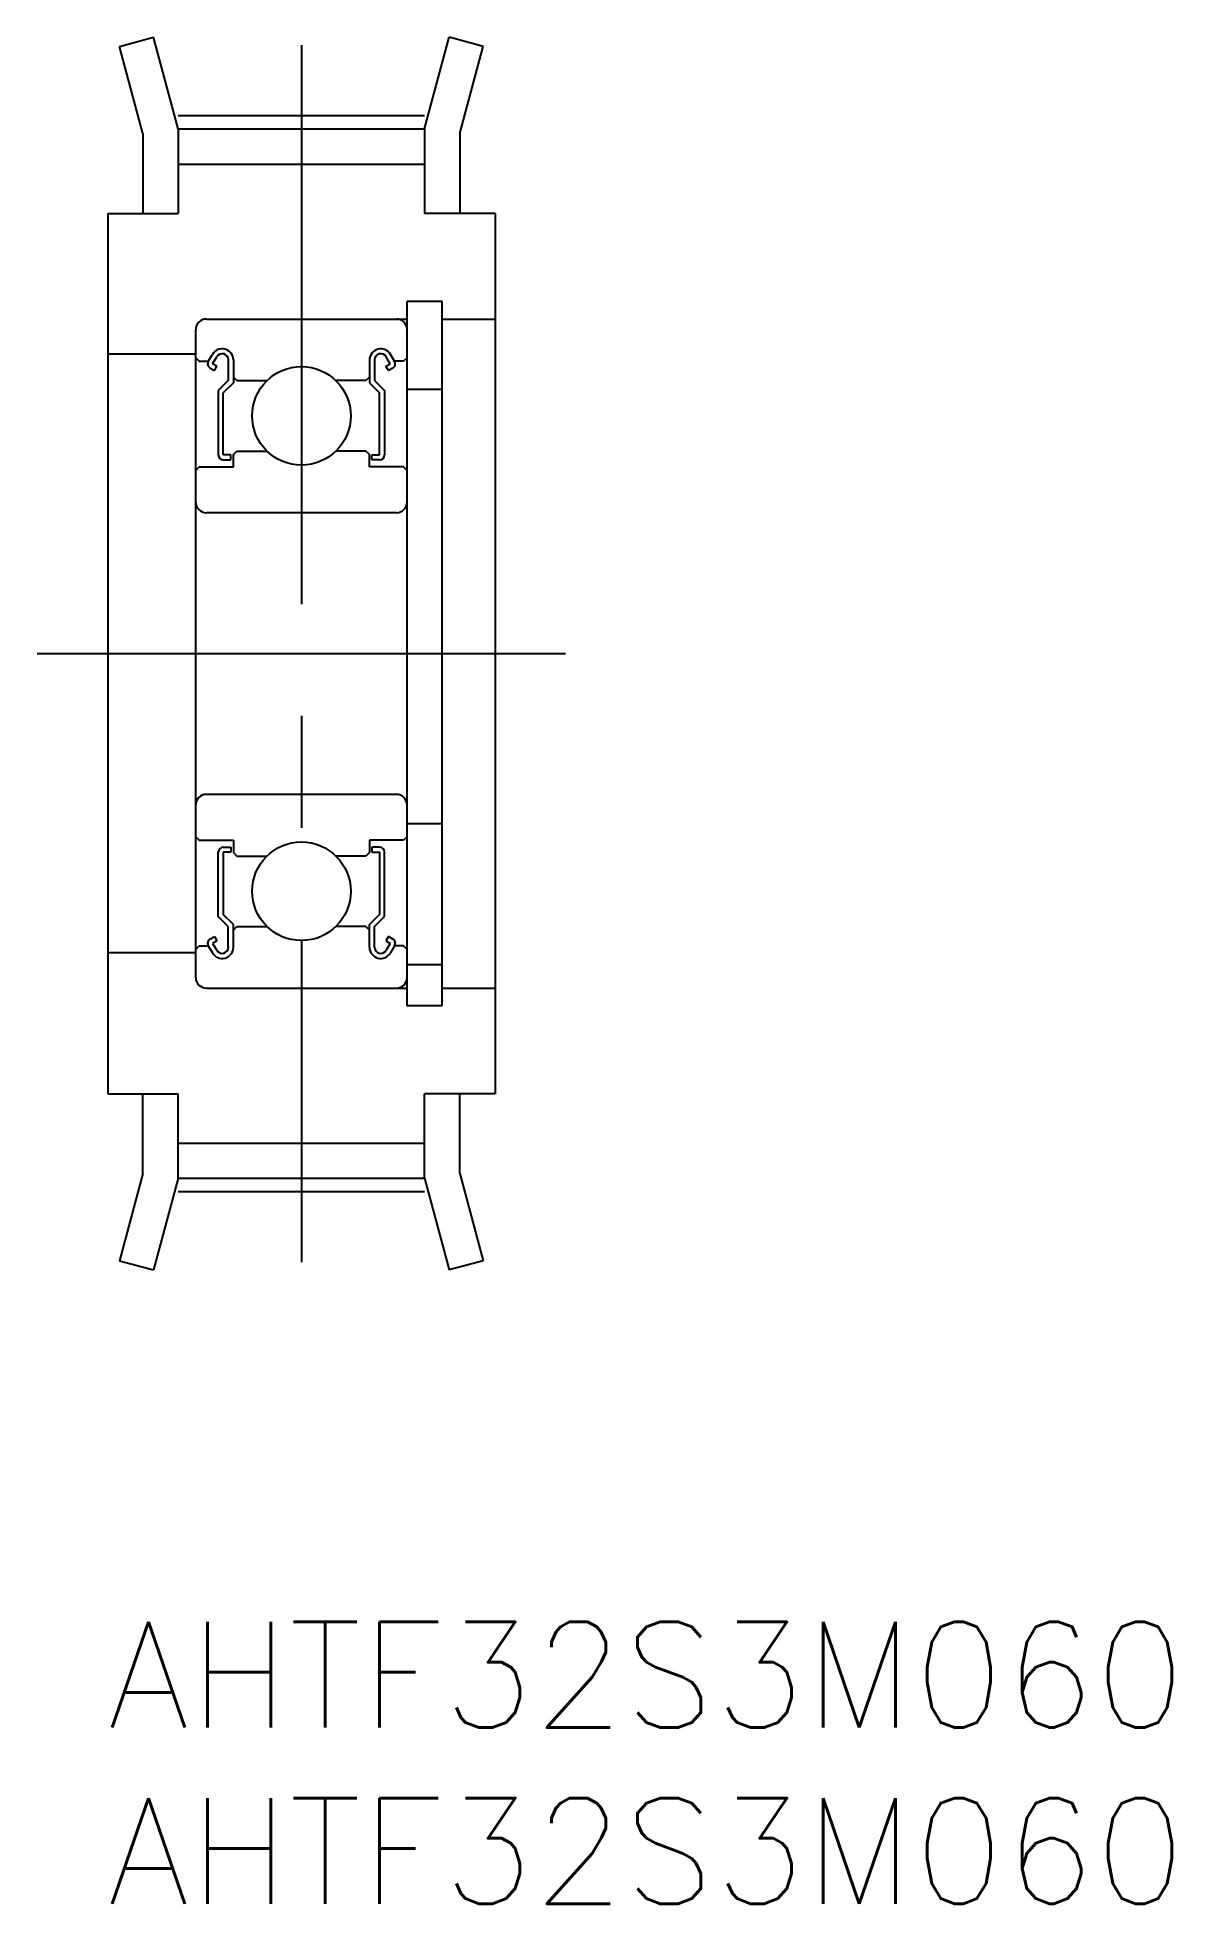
# Model space of a CAD drawing. Extents: x -2 to 30.2, y -8 to 45.
import ezdxf

# ---------------------------------------------------------------- set-up
doc = ezdxf.new("R2010")
doc.units = 0
doc.header["$LTSCALE"] = 0.5
doc.linetypes.add('CENTER', pattern=[50.8, 31.75, -6.35, 6.35, -6.35])
for name, color, linetype in [('MSM_CENTER', 1, 'CENTER'), ('MSM_CONTINUOUS', 7, 'CONTINUOUS'), ('MSM_PART_NUMBER', 7, 'CONTINUOUS')]:
    doc.layers.add(name, color=color, linetype=linetype)
doc.styles.get("Standard").update_dxf_attribs({"font": 'txt.shx', "height": 3, "bigfont": 'bigfont.shx'})

# ---------------------------------------------------------------- blocks, each defined once
blk = doc.blocks.new('*U3')
at = {"layer": 'MSM_PART_NUMBER'}
blk.add_text('AHTF32S3M060', height=3, dxfattribs=at).set_placement((0, -3))
blk = doc.blocks.new('*U4')
at = {"layer": 'MSM_PART_NUMBER'}
blk.add_text('AHTF32S3M060', height=3, dxfattribs=at).set_placement((0, -8))

msp = doc.modelspace()

# ---------------------------------------------------------------- linework, layer by layer
at = {"layer": 'MSM_CENTER'}
for p, q in [((5.5, 44.78), (5.5, 10.22)), ((2, 42.78), (9, 42.78)), ((-2, 27.5), (13, 27.5)), ((2, 12.22), (9, 12.22))]:
    msp.add_line(p, q, dxfattribs=at)
at = {"layer": 'MSM_CONTINUOUS'}
for p, q in [((0.337, 44.741), (1.303, 45)), ((1, 42.268), (0.337, 44.741)), ((2, 42.4), (1.303, 45)), ((9, 42.4), (9.697, 45)), ((10.663, 44.741), (9.697, 45)), ((10, 42.268), (10.663, 44.741)), ((2, 42.4), (9, 42.4)), ((2, 42.4), (2, 40)), ((9, 42.4), (9, 40)), ((1, 42.268), (1, 40)), ((2, 42.4), (2, 40)), ((10, 42.268), (10, 40)), ((2, 41.4), (9, 41.4)), ((0, 40), (0, 15)), ((0, 40), (2, 40)), ((11, 40), (9, 40)), ((11, 40), (11, 15)), ((8.5, 17.5), (8.5, 37.5)), ((9.5, 37.5), (8.5, 37.5)), ((9.5, 17.5), (9.5, 37.5)), ((2.5, 18.3), (2.5, 36.7)), ((2.8, 37), (8.5, 37)), ((9.5, 37), (11, 37)), ((9.987, 37), (9.987, 37)), ((10.325, 37), (10.325, 37)), ((2.5, 36), (0, 36)), ((2.5, 35.9), (2.6, 35.8)), ((2.6, 35.8), (2.856, 35.8)), ((2.856, 35.8), (2.972, 35.996)), ((2.908, 35.606), (3.031, 35.535)), ((2.979, 35.729), (3.095, 35.925)), ((3.102, 35.658), (2.979, 35.729)), ((3.031, 35.535), (3.102, 35.658)), ((3.424, 35.837), (3.424, 35.25)), ((3.567, 35.837), (3.567, 35.191)), ((7.433, 35.837), (7.433, 35.191)), ((7.576, 35.837), (7.576, 35.25)), ((7.898, 35.658), (8.021, 35.729)), ((7.969, 35.535), (7.898, 35.658)), ((8.021, 35.729), (7.905, 35.925)), ((8.092, 35.606), (7.969, 35.535)), ((8.144, 35.8), (8.028, 35.996)), ((8.4, 35.8), (8.144, 35.8)), ((8.5, 35.9), (8.4, 35.8)), ((3.424, 35.25), (3.14, 34.966)), ((3.567, 35.191), (3.282, 34.907)), ((3.567, 35.35), (3.667, 35.25)), ((3.667, 35.25), (4.52, 35.25)), ((7.333, 35.25), (6.48, 35.25)), ((7.433, 35.35), (7.333, 35.25)), ((7.433, 35.191), (7.718, 34.907)), ((7.576, 35.25), (7.86, 34.966)), ((9.5, 35), (8.5, 35)), ((3.14, 34.966), (3.14, 33.142)), ((3.282, 33.142), (3.282, 34.907)), ((7.718, 33.142), (7.718, 34.907)), ((7.86, 34.966), (7.86, 33.142)), ((3.496, 33.142), (3.282, 33.142)), ((3.282, 33), (3.496, 33)), ((3.496, 33), (3.496, 33.142)), ((3.567, 33.15), (3.667, 33.25)), ((3.567, 32.8), (3.567, 33.15)), ((3.667, 33.25), (4.52, 33.25)), ((7.333, 33.25), (6.48, 33.25)), ((7.433, 33.15), (7.333, 33.25)), ((7.433, 32.8), (7.433, 33.15)), ((7.504, 33.142), (7.718, 33.142)), ((7.504, 33), (7.504, 33.142)), ((7.718, 33), (7.504, 33)), ((2.5, 32.7), (2.6, 32.8)), ((2.6, 32.8), (3.567, 32.8)), ((8.4, 32.8), (7.433, 32.8)), ((8.5, 32.7), (8.4, 32.8)), ((8.2, 31.5), (2.8, 31.5)), ((8.2, 23.5), (2.8, 23.5)), ((2.5, 22.3), (2.6, 22.2)), ((8.5, 22.3), (8.4, 22.2)), ((9.5, 22.661), (8.5, 22.661)), ((2.6, 22.2), (3.567, 22.2)), ((3.14, 20.034), (3.14, 21.858)), ((3.282, 22), (3.496, 22)), ((3.282, 21.858), (3.282, 20.093)), ((3.496, 21.858), (3.282, 21.858)), ((3.496, 22), (3.496, 21.858)), ((3.567, 22.2), (3.567, 21.85)), ((3.567, 21.85), (3.667, 21.75)), ((3.667, 21.75), (4.52, 21.75)), ((7.333, 21.75), (6.48, 21.75)), ((7.433, 21.85), (7.333, 21.75)), ((7.433, 22.2), (7.433, 21.85)), ((8.4, 22.2), (7.433, 22.2)), ((7.504, 22), (7.504, 21.858)), ((7.718, 22), (7.504, 22)), ((7.504, 21.858), (7.718, 21.858)), ((7.718, 21.858), (7.718, 20.093)), ((7.86, 20.034), (7.86, 21.858)), ((3.424, 19.75), (3.14, 20.034)), ((3.567, 19.809), (3.282, 20.093)), ((3.424, 19.163), (3.424, 19.75)), ((3.567, 19.163), (3.567, 19.809)), ((3.567, 19.65), (3.667, 19.75)), ((3.667, 19.75), (4.52, 19.75)), ((7.333, 19.75), (6.48, 19.75)), ((7.433, 19.65), (7.333, 19.75)), ((7.433, 19.809), (7.718, 20.093)), ((7.433, 19.163), (7.433, 19.809)), ((7.576, 19.75), (7.86, 20.034)), ((7.576, 19.163), (7.576, 19.75)), ((2.5, 19.1), (2.6, 19.2)), ((2.6, 19.2), (2.856, 19.2)), ((2.856, 19.2), (2.972, 19.004)), ((2.908, 19.394), (3.031, 19.465)), ((3.102, 19.342), (2.979, 19.271)), ((2.979, 19.271), (3.095, 19.075)), ((3.031, 19.465), (3.102, 19.342)), ((7.969, 19.465), (7.898, 19.342)), ((7.898, 19.342), (8.021, 19.271)), ((8.021, 19.271), (7.905, 19.075)), ((8.092, 19.394), (7.969, 19.465)), ((8.144, 19.2), (8.028, 19.004)), ((8.4, 19.2), (8.144, 19.2)), ((8.5, 19.1), (8.4, 19.2)), ((2.5, 19), (0, 19)), ((9.5, 18.661), (8.5, 18.661)), ((2.8, 18), (8.5, 18)), ((9.5, 17.5), (8.5, 17.5)), ((9.5, 18), (11, 18)), ((0, 15), (2, 15)), ((1, 12.732), (1, 15)), ((2, 12.6), (2, 15)), ((2, 12.6), (2, 15)), ((11, 15), (9, 15)), ((9, 12.6), (9, 15)), ((10, 12.732), (10, 15)), ((2, 13.6), (9, 13.6)), ((1, 12.732), (0.337, 10.259)), ((10, 12.732), (10.663, 10.259)), ((2, 12.6), (1.303, 10)), ((2, 12.6), (9, 12.6)), ((9, 12.6), (9.697, 10)), ((0.337, 10.259), (1.303, 10)), ((10.663, 10.259), (9.697, 10))]:
    msp.add_line(p, q, dxfattribs=at)
for centre in [(5.5, 34.25), (5.5, 20.75)]:
    msp.add_circle(centre, 1.4, dxfattribs=at)
for centre, radius, start, end in [((2.8, 36.7), 0.3, 90, 180), ((8.2, 36.7), 0.3, 0, 90), ((3.248, 35.837), 0.319, 0, 150.0003), ((7.752, 35.837), 0.319, 29.9997, 180), ((2.979, 35.729), 0.142, 149.9903, 240.0019), ((3.248, 35.837), 0.177, 0, 150.0032), ((7.752, 35.837), 0.177, 29.9968, 180), ((8.021, 35.729), 0.142, 299.9981, 30.0097), ((3.282, 33.142), 0.142, 180.0001, 270), ((7.718, 33.142), 0.142, 270, 359.9999), ((2.8, 31.8), 0.3, 180, 270), ((8.2, 31.8), 0.3, 270, 0), ((2.8, 23.2), 0.3, 90, 180), ((8.2, 23.2), 0.3, 0, 90), ((3.282, 21.858), 0.142, 90, 179.9999), ((7.718, 21.858), 0.142, 0.0001, 90), ((2.979, 19.271), 0.142, 119.9981, 210.0097), ((3.248, 19.163), 0.319, 209.9997, 0), ((3.248, 19.163), 0.177, 209.9968, 0), ((7.752, 19.163), 0.319, 180, 330.0003), ((7.752, 19.163), 0.177, 180, 330.0032), ((8.021, 19.271), 0.142, 329.9903, 60.0019), ((2.8, 18.3), 0.3, 180, 270), ((8.2, 18.3), 0.3, 270, 0)]:
    msp.add_arc(centre, radius, start, end, dxfattribs=at)

# ---------------------------------------------------------------- block references
for name in ['*U3', '*U4']:
    msp.add_blockref(name, (0, 0), dxfattribs=at)

doc.saveas('drawing.dxf')
